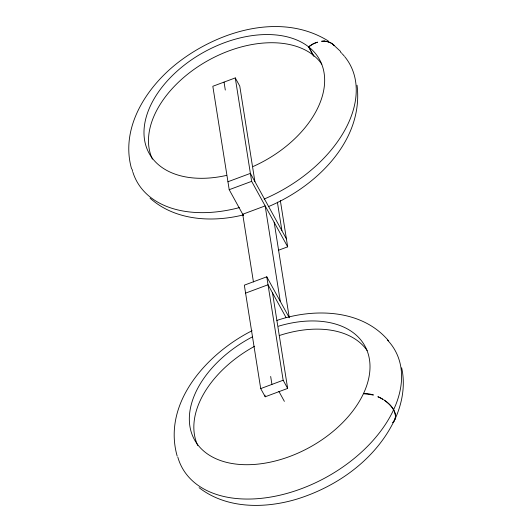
<?xml version="1.0" encoding="UTF-8"?>
<svg xmlns="http://www.w3.org/2000/svg" width="532" height="532" viewBox="0 0 532 532"><rect width="100%" height="100%" fill="white"/><g stroke="black" fill="none" stroke-linecap="round" stroke-linejoin="round"><path stroke-width="0.8" d="M199.081 487.664C226.559 509.011 264.83 508.745 296.796 499.129C337.94 486.408 376.536 458.644 395.043 418.93A24.312 14.078 24.9 0 0 385.042 400.736L384.084 400.077A24.306 14.377 23.6 0 1 392.835 422.541M383.093 399.452L383.107 399.439A24.312 14.078 24.9 0 0 377.866 396.653L377.82 396.746A24.306 14.377 23.6 0 1 383.1 399.459M394.811 419.582C402.232 403.582 405.57 385.208 401.653 367.818M308.48 46.736L313.348 43.677L317.544 42.161A24.312 18.035 -51.7 0 0 308.726 46.942L313.288 55.468M252.088 330.711C207.693 353.048 161.967 402.491 177.169 456.07M268.494 206.589C315.769 186.759 363.915 140.78 357.045 85.246M254.895 181.572L239.772 86.104L235.27 77.918L212.827 86.277L229.206 189.698L243.47 215.62M227.949 181.745L250.392 173.385L286.409 238.875M229.206 189.698L251.649 181.346L235.27 77.918M278.382 250.293L287.672 246.835L280.337 200.531M288.909 317.059L266.771 276.813L244.328 285.165L260.707 388.593L265.209 396.779L287.652 388.42L272.53 292.952M245.591 293.125L268.028 284.766L286.043 317.511M260.707 388.593L283.15 380.234L266.771 276.813M276.873 320.444C313.654 307.988 361.687 308.879 388.546 340.799M243.304 214.908C212.029 222.662 175.021 220.607 150.037 198.137M328.271 40.964C282.346 12.489 221.964 30.065 181.332 60.043C148.368 84.162 119.54 126.357 131.557 168.797M332.966 44.369L340.626 51.498M321.793 64.146L319.938 61.699A97.25 62.211 -28.8 0 0 205.671 61.885A97.25 62.211 -28.8 0 0 152.411 159.128M308.726 46.942L313.933 56.405M251.649 181.346L287.672 246.835M283.15 380.234L287.652 388.42M278.894 391.406L284.374 401.367M277.385 202.133L281.907 230.689M274.166 222.276L289.282 317.744M280.278 301.371L265.155 205.904L242.718 214.256L253.445 281.98M224.045 82.101L225.309 90.054M270.668 376.457L271.932 384.41M264.956 395.143L265.209 396.779M226.685 175.367A97.25 62.211 -28.8 0 1 155.477 96.525A97.25 62.211 -28.8 0 1 307.011 45.652A97.25 62.211 -28.8 0 1 253.146 166.489M344.723 56.658A121.562 77.765 -28.8 0 1 264.138 199.068M239.32 207.626A121.562 77.765 -28.8 0 1 132.887 172.182M132.661 171.444A121.562 77.765 -28.8 0 1 132.049 169.196M324.028 40.911A121.562 77.765 -28.8 0 1 325.305 41.529M340.513 52.089A121.562 77.765 -28.8 0 1 341.624 53.187M342.162 53.752A121.562 77.765 -28.8 0 1 344.231 56.059M278.442 326.216A97.25 62.211 -28.8 0 1 362.458 395.702A97.25 62.211 -28.8 0 1 212.581 457.074A97.25 62.211 -28.8 0 1 252.274 336.929M387.522 340.154A121.562 77.765 -28.8 0 1 395.502 405.444L393.58 409.853A121.562 77.765 -28.8 0 1 278.043 495.625A121.562 77.765 -28.8 0 1 177.808 457.101M394.531 420.207A24.312 14.078 24.9 0 1 392.869 422.461M197.771 445.53A97.25 62.211 -28.8 0 1 254.675 346.239M279.253 335.559A97.25 62.211 -28.8 0 1 287.38 333.152L291.802 332.074A97.25 62.211 -28.8 0 1 367.153 350.548M363.595 393.348L363.436 393.707L373.431 394.977A24.312 14.078 24.9 0 0 363.595 393.348M328.197 41.855L327.306 41.616A24.319 18.155 -49.7 0 1 334.276 45.579A24.312 18.035 -51.7 0 0 328.197 41.855M326.402 41.436L326.389 41.423A24.306 18.148 -49.7 0 0 321.521 41.25L321.581 41.31A24.312 18.035 -51.7 0 1 326.402 41.436"/></g></svg>
